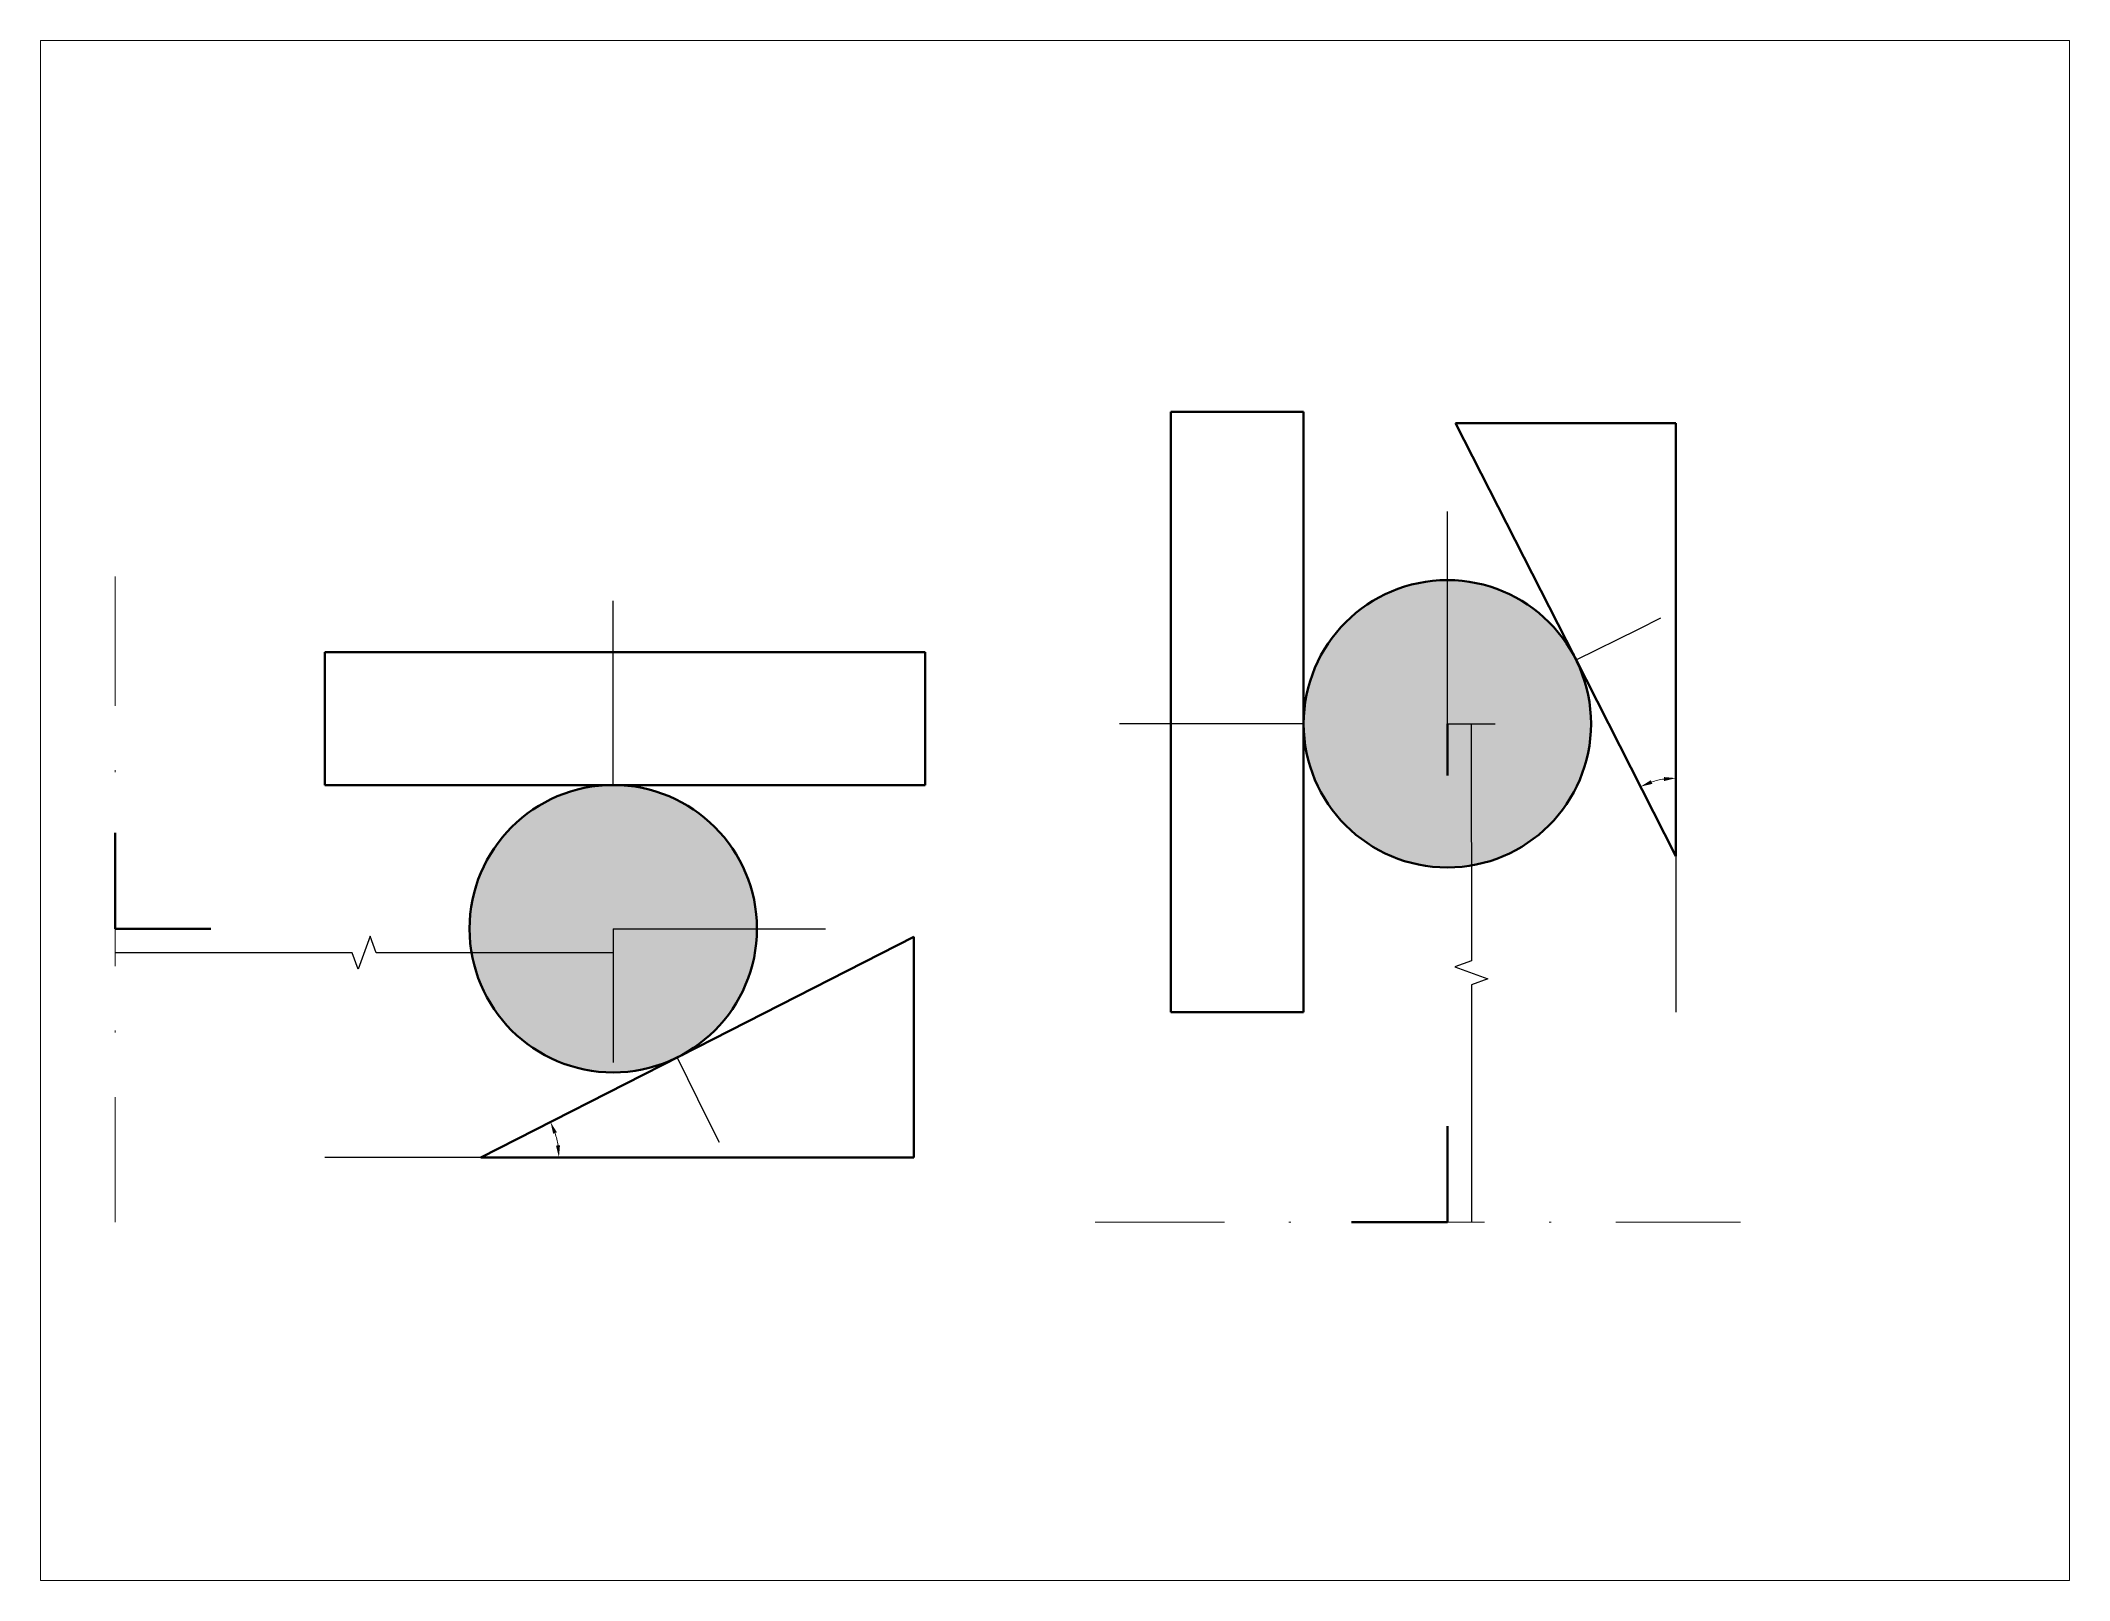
# Paper-space layout '布局1' of a CAD drawing. Header units: millimetres. Extents: x 26 to 231, y 20 to 176.
# The model-space entities are those that its viewports show. They can reach past a viewport. Long polylines and large blocks are cut down to what shows.
import ezdxf

# ---------------------------------------------------------------- set-up
doc = ezdxf.new("R2010")
doc.units = ezdxf.units.MM
doc.linetypes.add('DASHDOT2', pattern=[12.7, 6.35, -3.175, 0, -3.175])
doc.layers.add('中心線', color=2, linetype='DASHDOT2', lineweight=18)
doc.layers.add('輪廓線', color=7, linetype='Continuous', lineweight=50)
doc.styles.get("Standard").update_dxf_attribs({"font": 'iso.shx', "width": 0.75, "bigfont": 'chineset.shx'})
doc.dimstyles.new('CNS', dxfattribs={"dimtxt": 2.5, "dimasz": 2.5, "dimexe": 2, "dimexo": 1, "dimgap": 1, "dimtad": 1, "dimdsep": 46, "dimtxsty": 'Standard', "dimcen": 2.5, "dimclrd": 3, "dimclre": 3, "dimclrt": 1, "dimadec": 0, "dimazin": 0, "dimtfac": 1, "dimtmove": 0, "dimatfit": 0, "dimfxl": 1, "dimlwd": 18, "dimlwe": 18, "dimarcsym": 0})

# ---------------------------------------------------------------- blocks, each defined once
blk = doc.blocks.new('*D1')
at = {"color": 3, "lineweight": 18, "transparency": 16777216}
blk.add_arc((90.13, 76.09), 16.29, 8.8023, 18.1787, dxfattribs=at)
at = {"color": 3, "transparency": 16777216}
for points in [[(105.22, 81.02), (105.99, 81.34), (104.65, 83.48)], [(106.64, 78.62), (105.81, 78.55), (106.42, 76.09)]]:
    blk.add_solid(points, dxfattribs=at)
at = {"layer": 'Defpoints', "color": 0, "transparency": 16777216}
for p in [(131.65, 97.23), (106.22, 78.64), (90.13, 76.09), (90.13, 76.09), (180.53, 76.09)]:
    blk.add_point(p, dxfattribs=at)
blk = doc.blocks.new('*D4')
at = {"color": 3, "lineweight": 18, "transparency": 16777216}
blk.add_arc((339.65, 138.97), 16.29, 98.8023, 108.1787, dxfattribs=at)
at = {"color": 3, "transparency": 16777216}
for points in [[(334.73, 154.06), (334.41, 154.83), (332.26, 153.48)], [(337.13, 155.48), (337.19, 154.65), (339.65, 155.26)]]:
    blk.add_solid(points, dxfattribs=at)
at = {"layer": 'Defpoints', "color": 0, "transparency": 16777216}
for p in [(339.65, 229.36), (318.51, 180.49), (334.62, 154.46), (339.65, 138.97), (339.65, 138.97)]:
    blk.add_point(p, dxfattribs=at)

msp = doc.modelspace()

# ---------------------------------------------------------------- hatches: boundary and pattern name
at = {"layer": '輪廓線', "true_color": 0xc7c8ca}
h = msp.add_hatch(color=9, dxfattribs=at)
h.dxf.hatch_style = 1
h.paths.add_polyline_path([(291.921, 196.598, 0.4142136), (261.921, 166.598, 0.4642228), (296.928, 137.019), (296.921, 166.598), (291.921, 166.598)])
h.paths.add_polyline_path([(318.798, 179.926), (318.511, 180.491, 0.2792684), (291.921, 196.598), (291.921, 166.598), (296.921, 166.598), (296.928, 137.019, 0.3659123), (321.921, 166.598, 0.1155957)])
h = msp.add_hatch(color=9, dxfattribs=at)
h.dxf.hatch_style = 1
h.paths.add_polyline_path([(87.76, 123.822, 0.041944), (88.18, 118.816), (117.76, 118.823), (117.76, 123.822), (147.76, 123.822, 1)])
h.paths.add_polyline_path([(147.76, 123.822), (117.76, 123.822), (117.76, 118.823), (88.18, 118.816, 0.5027743), (131.087, 96.945), (131.652, 97.233, 0.2792684)])

# ---------------------------------------------------------------- linework, layer by layer
for p, q in [((291.921, 166.598), (291.921, 210.919)), ((117.76, 153.822), (117.76, 192.288)), ((331.818, 186.382), (336.469, 188.688)), ((318.798, 179.926), (331.818, 186.382)), ((261.921, 166.598), (223.455, 166.598)), ((339.65, 138.968), (339.65, 106.371)), ((117.76, 123.822), (117.76, 95.926)), ((117.76, 123.822), (162.081, 123.822)), ((131.087, 96.945), (137.544, 83.925)), ((137.544, 83.925), (139.85, 79.275)), ((90.13, 76.094), (57.533, 76.094))]:
    msp.add_line(p, q)
at = {"linetype": 'Continuous'}
for points in [[(296.921, 166.598), (296.933, 117.088), (293.499, 115.837), (300.368, 113.338), (296.934, 112.088), (296.946, 62.577)], [(117.76, 118.823), (68.249, 118.811), (66.998, 122.245), (64.5, 115.375), (63.249, 118.81), (13.739, 118.797)]]:
    msp.add_lwpolyline(points, dxfattribs=at)
at = {"layer": 'Defpoints'}
for p, q in [((291.921, 166.598), (301.92, 166.598)), ((117.76, 123.822), (117.76, 113.824))]:
    msp.add_line(p, q, dxfattribs=at)
at = {"layer": '中心線'}
for p, q in [((13.739, 197.337), (13.739, 62.577)), ((218.407, 62.577), (353.167, 62.577))]:
    msp.add_line(p, q, dxfattribs=at)
at = {"layer": '輪廓線'}
for p, q in [((261.921, 231.711), (234.216, 231.711)), ((234.216, 231.711), (234.216, 106.371)), ((261.921, 166.598), (261.921, 231.711)), ((318.511, 180.491), (293.629, 229.364)), ((293.629, 229.364), (339.65, 229.364)), ((339.65, 229.364), (339.65, 138.968)), ((182.872, 181.528), (57.533, 181.528)), ((57.533, 181.528), (57.533, 153.822)), ((182.872, 153.822), (182.872, 181.528)), ((339.65, 138.968), (318.511, 180.491)), ((261.921, 106.371), (261.921, 166.598)), ((291.921, 166.598), (291.921, 155.778)), ((57.533, 153.822), (117.76, 153.822)), ((117.76, 153.822), (182.872, 153.822)), ((13.739, 123.822), (13.739, 143.822)), ((13.739, 123.822), (33.739, 123.822)), ((131.652, 97.233), (180.526, 122.115)), ((180.526, 122.115), (180.526, 76.094)), ((234.216, 106.371), (261.921, 106.371)), ((90.13, 76.094), (131.652, 97.233)), ((291.921, 62.577), (291.921, 82.577)), ((180.526, 76.094), (90.13, 76.094)), ((291.921, 62.577), (271.921, 62.577))]:
    msp.add_line(p, q, dxfattribs=at)
for centre in [(291.921, 166.598), (117.76, 123.822)]:
    msp.add_circle(centre, 30, dxfattribs=at)

# ---------------------------------------------------------------- dimensions: what is measured, and where the dimension line sits
for base, line1, line2, picture, middle in [((334.62, 154.461), ((339.65, 229.364), (339.65, 138.968)), ((339.65, 138.968), (318.511, 180.491)), '*D4', (363.975, 72.138)), ((106.219, 78.64), ((180.526, 76.094), (90.13, 76.094)), ((90.13, 76.094), (131.652, 97.233)), '*D1', (-52.684, 121.681))]:
    dim = msp.add_angular_dim_2l(base=base, line1=line1, line2=line2, text=' ', dimstyle='CNS')
    dim.commit()
    dim.dimension.update_dxf_attribs({"geometry": picture, "text_midpoint": middle})

psp = doc.layouts.new('布局1')

# ---------------------------------------------------------------- viewports
at = {"layer": '0'}
psp.add_viewport(center=(128.5, 97.5), size=(205.6, 156), view_center_point=(210, 148.5), view_height=321.43218, dxfattribs=at)

doc.saveas('drawing.dxf')
